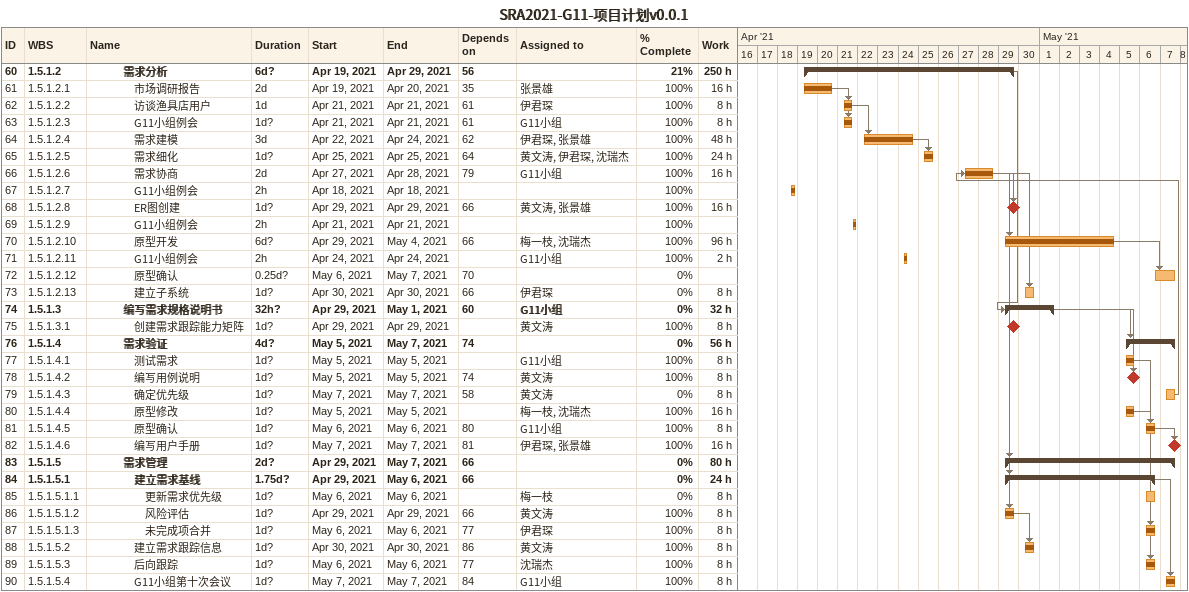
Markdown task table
SRA2021-G11-项目计划v0.0.1

| ID | WBS | Task | Duration | Start | Finish | Predecessors | Resources | % complete | Work (h) |
|---|---|---|---|---|---|---|---|---|---|
| 60 | 1.5.1.2 | **需求分析** | 6d? | 2021-04-19 | 2021-04-29 | 56 |  | 21 | 250 |
| 61 | 1.5.1.2.1 | 市场调研报告 | 2d | 2021-04-19 | 2021-04-20 | 35 | 张景雄 | 100 | 16 |
| 62 | 1.5.1.2.2 | 访谈渔具店用户 | 1d | 2021-04-21 | 2021-04-21 | 61 | 伊君琛 | 100 | 8 |
| 63 | 1.5.1.2.3 | G11小组例会 | 1d? | 2021-04-21 | 2021-04-21 | 61 | G11小组 | 100 | 8 |
| 64 | 1.5.1.2.4 | 需求建模 | 3d | 2021-04-22 | 2021-04-24 | 62 | 伊君琛, 张景雄 | 100 | 48 |
| 65 | 1.5.1.2.5 | 需求细化 | 1d? | 2021-04-25 | 2021-04-25 | 64 | 黄文涛, 伊君琛, 沈瑞杰 | 100 | 24 |
| 66 | 1.5.1.2.6 | 需求协商 | 2d | 2021-04-27 | 2021-04-28 | 79 | G11小组 | 100 | 16 |
| 67 | 1.5.1.2.7 | G11小组例会 | 2h | 2021-04-18 | 2021-04-18 |  |  | 100 |  |
| 68 | 1.5.1.2.8 | ER图创建 | 1d? | 2021-04-29 | 2021-04-29 | 66 | 黄文涛, 张景雄 | 100 | 16 |
| 69 | 1.5.1.2.9 | G11小组例会 | 2h | 2021-04-21 | 2021-04-21 |  |  | 100 |  |
| 70 | 1.5.1.2.10 | 原型开发 | 6d? | 2021-04-29 | 2021-05-04 | 66 | 梅一枝, 沈瑞杰 | 100 | 96 |
| 71 | 1.5.1.2.11 | G11小组例会 | 2h | 2021-04-24 | 2021-04-24 |  | G11小组 | 100 | 2 |
| 72 | 1.5.1.2.12 | 原型确认 | 0.25d? | 2021-05-06 | 2021-05-07 | 70 |  | 0 |  |
| 73 | 1.5.1.2.13 | 建立子系统 | 1d? | 2021-04-30 | 2021-04-30 | 66 | 伊君琛 | 0 | 8 |
| 74 | 1.5.1.3 | **编写需求规格说明书** | 32h? | 2021-04-29 | 2021-05-01 | 60 | G11小组 | 0 | 32 |
| 75 | 1.5.1.3.1 | 创建需求跟踪能力矩阵 | 1d? | 2021-04-29 | 2021-04-29 |  | 黄文涛 | 100 | 8 |
| 76 | 1.5.1.4 | **需求验证** | 4d? | 2021-05-05 | 2021-05-07 | 74 |  | 0 | 56 |
| 77 | 1.5.1.4.1 | 测试需求 | 1d? | 2021-05-05 | 2021-05-05 |  | G11小组 | 100 | 8 |
| 78 | 1.5.1.4.2 | 编写用例说明 | 1d? | 2021-05-05 | 2021-05-05 | 74 | 黄文涛 | 100 | 8 |
| 79 | 1.5.1.4.3 | 确定优先级 | 1d? | 2021-05-07 | 2021-05-07 | 58 | 黄文涛 | 0 | 8 |
| 80 | 1.5.1.4.4 | 原型修改 | 1d? | 2021-05-05 | 2021-05-05 |  | 梅一枝, 沈瑞杰 | 100 | 16 |
| 81 | 1.5.1.4.5 | 原型确认 | 1d? | 2021-05-06 | 2021-05-06 | 80 | G11小组 | 100 | 8 |
| 82 | 1.5.1.4.6 | 编写用户手册 | 1d? | 2021-05-07 | 2021-05-07 | 81 | 伊君琛, 张景雄 | 100 | 16 |
| 83 | 1.5.1.5 | **需求管理** | 2d? | 2021-04-29 | 2021-05-07 | 66 |  | 0 | 80 |
| 84 | 1.5.1.5.1 | **建立需求基线** | 1.75d? | 2021-04-29 | 2021-05-06 | 66 |  | 0 | 24 |
| 85 | 1.5.1.5.1.1 | 更新需求优先级 | 1d? | 2021-05-06 | 2021-05-06 |  | 梅一枝 | 0 | 8 |
| 86 | 1.5.1.5.1.2 | 风险评估 | 1d? | 2021-04-29 | 2021-04-29 | 66 | 黄文涛 | 100 | 8 |
| 87 | 1.5.1.5.1.3 | 未完成项合并 | 1d? | 2021-05-06 | 2021-05-06 | 77 | 伊君琛 | 100 | 8 |
| 88 | 1.5.1.5.2 | 建立需求跟踪信息 | 1d? | 2021-04-30 | 2021-04-30 | 86 | 黄文涛 | 100 | 8 |
| 89 | 1.5.1.5.3 | 后向跟踪 | 1d? | 2021-05-06 | 2021-05-06 | 77 | 沈瑞杰 | 100 | 8 |
| 90 | 1.5.1.5.4 | G11小组第十次会议 | 1d? | 2021-05-07 | 2021-05-07 | 84 | G11小组 | 100 | 8 |
